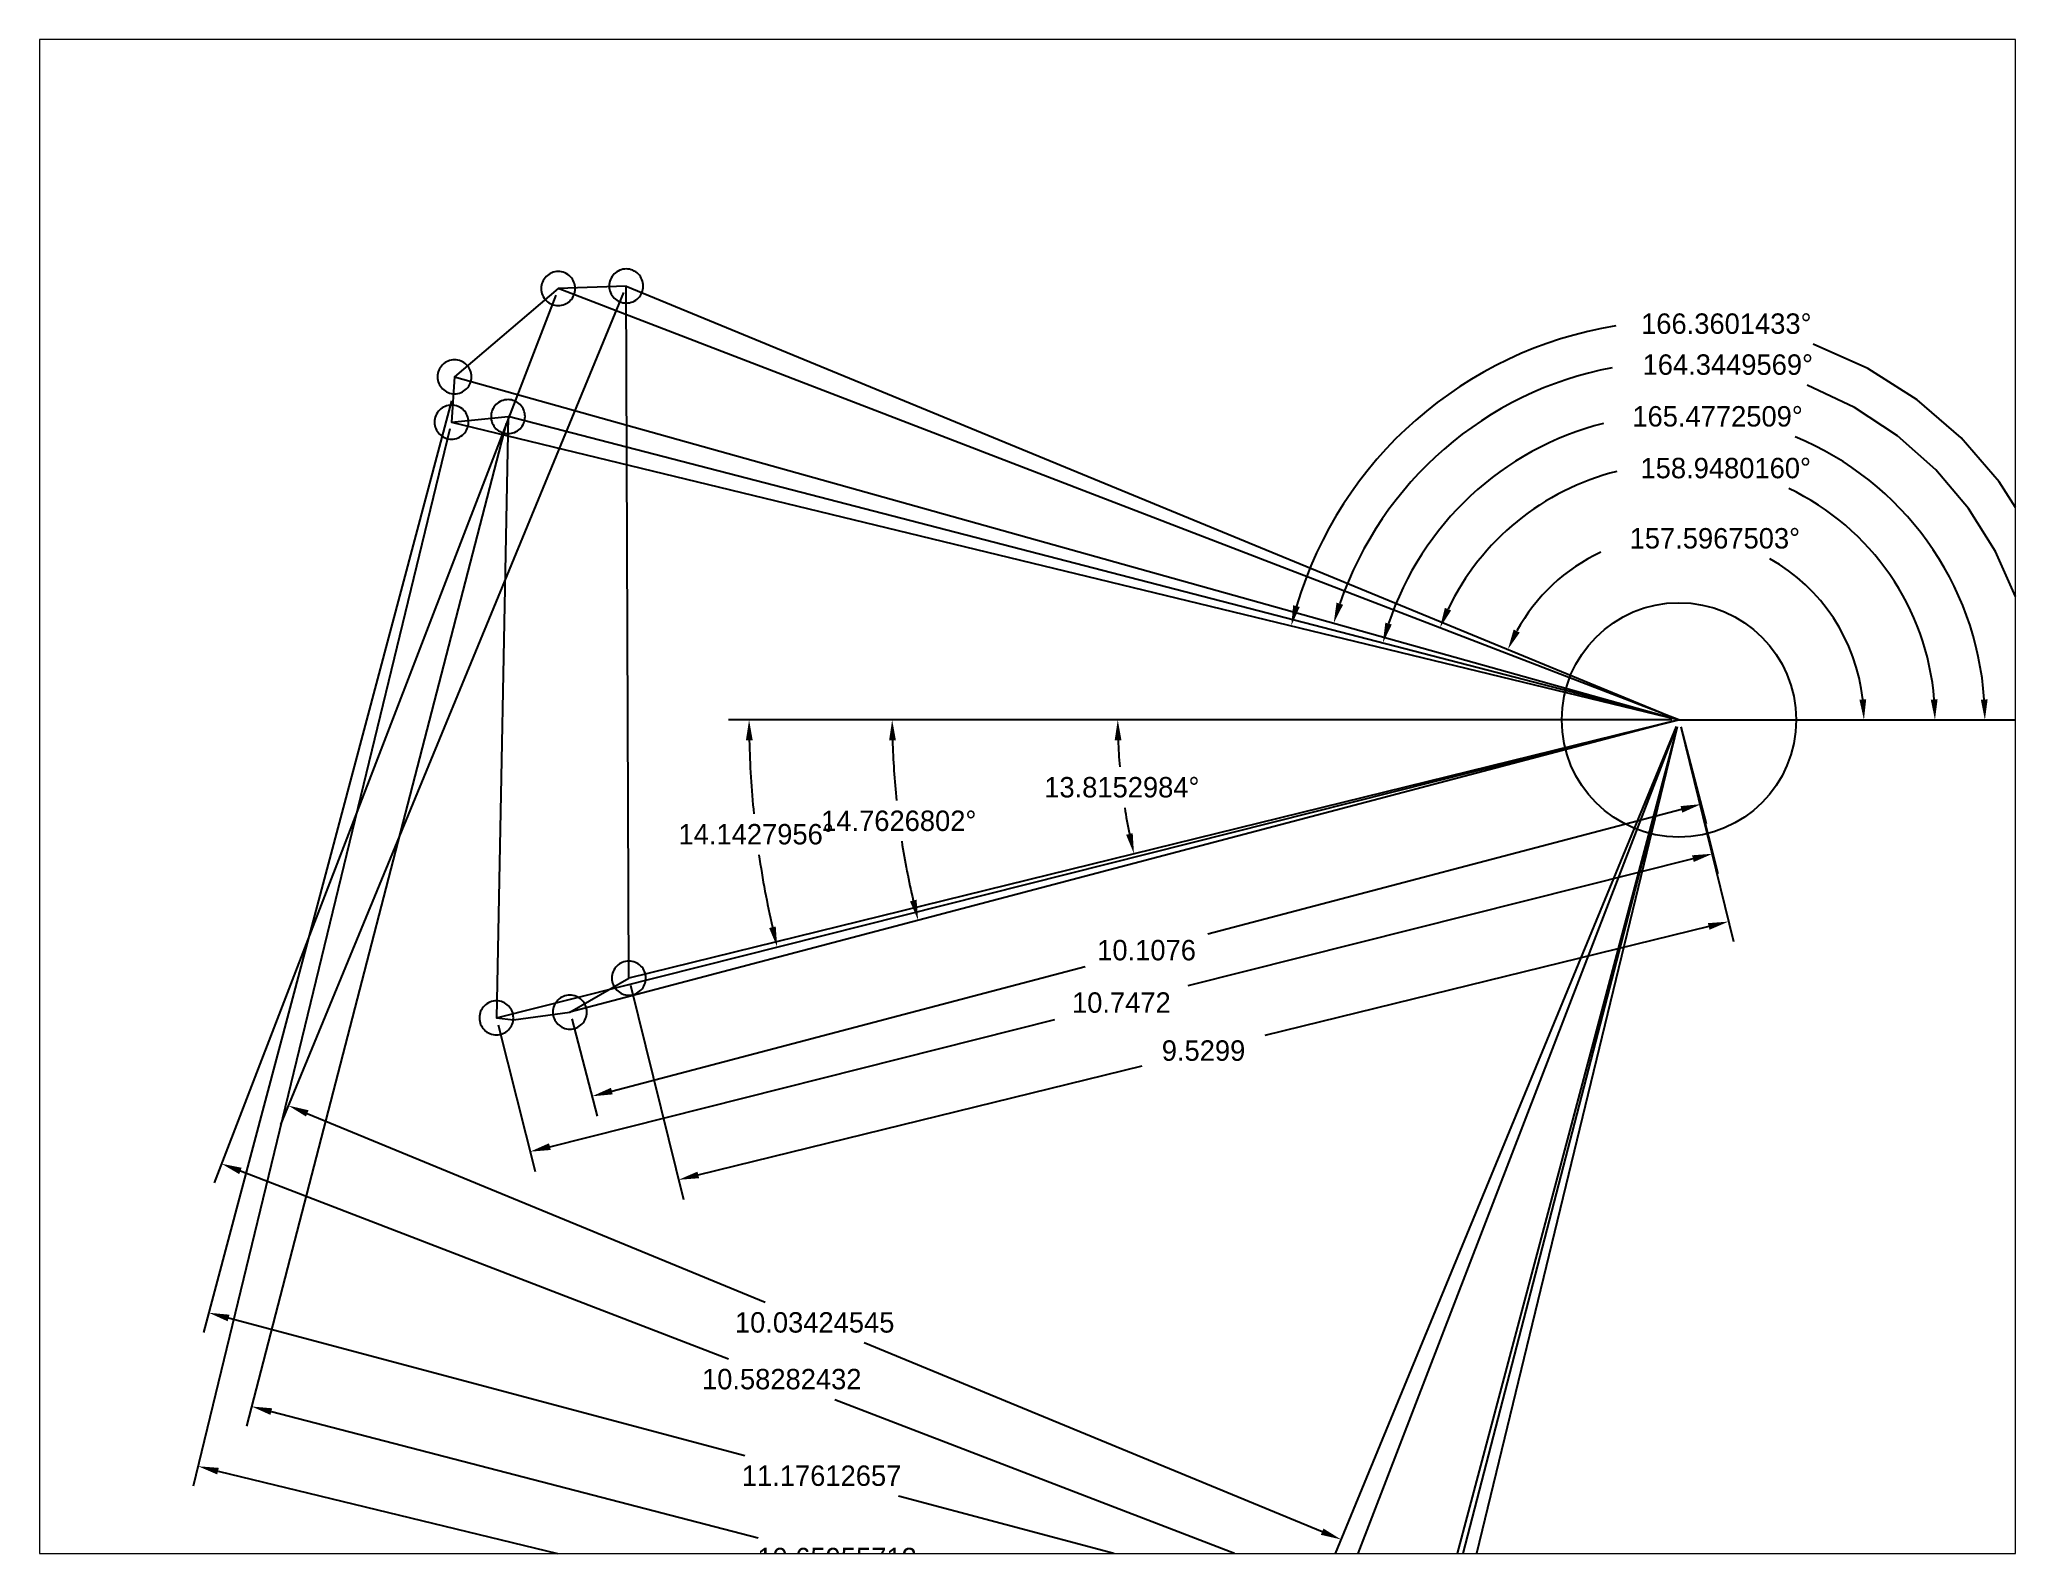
# Paper-space layout 'Layout1 (2)' of a CAD drawing. Extents: x 0 to 10.6, y 0 to 8.1.
# The model-space entities are those that its viewports show. They can reach past a viewport. Long polylines and large blocks are cut down to what shows.
import ezdxf

# ---------------------------------------------------------------- set-up
doc = ezdxf.new("R2010")
doc.units = 0
doc.header["$MEASUREMENT"] = 0
doc.layers.get('0').update_dxf_attribs({"linetype": 'CONTINUOUS'})
doc.layers.get('Defpoints').update_dxf_attribs({"linetype": 'CONTINUOUS'})
doc.layers.add('STRIPE-WHITE', color=7, linetype='CONTINUOUS')
doc.dimstyles.get("Standard").update_dxf_attribs({"dimtxt": 0.18, "dimasz": 0.18, "dimexe": 0.18, "dimexo": 0.0625, "dimgap": 0.09, "dimtad": 0, "dimtih": 1, "dimtoh": 1, "dimdec": 4, "dimzin": 0, "dimdsep": 46, "dimtxsty": 'Standard', "dimcen": 0.09, "dimadec": 0, "dimazin": 0, "dimtfac": 1, "dimtdec": 4, "dimtofl": 0, "dimtmove": 2, "dimatfit": 3, "dimfxl": 1, "dimtolj": 1, "dimtzin": 0, "dimarcsym": 0})

# ---------------------------------------------------------------- blocks, each defined once
blk = doc.blocks.new('*D72')
at = {"color": 0, "lineweight": -2, "transparency": 16777216}
for p, q in [((-14.746, -15.967), (-14.521, -16.823)), ((-14.741, -16.695), (-18.914, -17.794)), ((-24.167, -19.178), (-19.994, -18.079)), ((-24.52, -18.542), (-24.295, -19.398))]:
    blk.add_line(p, q, dxfattribs=at)
at = {"color": 0, "transparency": 16777216}
for points in [[(-14.748, -16.666), (-14.733, -16.724), (-14.567, -16.649)], [(-24.174, -19.149), (-24.159, -19.207), (-24.341, -19.224)]]:
    blk.add_solid(points, dxfattribs=at)
at = {"layer": 'Defpoints', "color": 0, "transparency": 16777216}
for p in [(-14.762, -15.906), (-14.567, -16.649), (-24.536, -18.482)]:
    blk.add_point(p, dxfattribs=at)
at = {"color": 0, "transparency": 16777216, "insert": (-19.454, -17.937), "char_height": 0.18, "attachment_point": 5}
blk.add_mtext('\\A1;10.1076', dxfattribs=at)
blk = doc.blocks.new('*D73')
at = {"color": 0, "lineweight": -2, "transparency": 16777216}
for p, q in [((-14.747, -15.967), (-14.421, -17.26)), ((-14.64, -17.13), (-19.091, -18.251)), ((-25.169, -18.593), (-24.843, -19.886)), ((-24.712, -19.668), (-20.261, -18.546))]:
    blk.add_line(p, q, dxfattribs=at)
at = {"color": 0, "transparency": 16777216}
for points in [[(-14.647, -17.1), (-14.632, -17.159), (-14.465, -17.086)], [(-24.72, -19.638), (-24.705, -19.697), (-24.887, -19.712)]]:
    blk.add_solid(points, dxfattribs=at)
at = {"layer": 'Defpoints', "color": 0, "transparency": 16777216}
for p in [(-14.762, -15.906), (-14.465, -17.086), (-25.184, -18.532)]:
    blk.add_point(p, dxfattribs=at)
at = {"color": 0, "transparency": 16777216, "insert": (-19.676, -18.399), "char_height": 0.18, "attachment_point": 5}
blk.add_mtext('\\A1;10.7472', dxfattribs=at)
blk = doc.blocks.new('*D74')
at = {"color": 0, "lineweight": -2, "transparency": 16777216}
for p, q in [((-14.747, -15.967), (-14.282, -17.859)), ((-14.5, -17.727), (-18.412, -18.689)), ((-24.002, -18.243), (-23.536, -20.135)), ((-23.405, -19.917), (-19.492, -18.955))]:
    blk.add_line(p, q, dxfattribs=at)
at = {"color": 0, "transparency": 16777216}
for points in [[(-14.507, -17.698), (-14.493, -17.756), (-14.325, -17.684)], [(-23.412, -19.888), (-23.397, -19.946), (-23.579, -19.96)]]:
    blk.add_solid(points, dxfattribs=at)
at = {"layer": 'Defpoints', "color": 0, "transparency": 16777216}
for p in [(-14.762, -15.906), (-14.325, -17.684), (-24.017, -18.182)]:
    blk.add_point(p, dxfattribs=at)
at = {"color": 0, "transparency": 16777216, "insert": (-18.952, -18.822), "char_height": 0.18, "attachment_point": 5}
blk.add_mtext('\\A1;9.5299', dxfattribs=at)
blk = doc.blocks.new('*D80')
at = {"color": 0, "lineweight": -2, "transparency": 16777216}
for start, end in [(114.9707, 151.2679), (6.3288, 60.5222)]:
    blk.add_arc((-14.762, -15.906), 1.63, start, end, dxfattribs=at)
at = {"color": 0, "transparency": 16777216}
for points in [[(-16.165, -15.136), (-16.219, -15.11), (-16.27, -15.285)], [(-13.112, -15.725), (-13.172, -15.728), (-13.132, -15.906)]]:
    blk.add_solid(points, dxfattribs=at)
at = {"layer": 'Defpoints', "color": 0, "transparency": 16777216}
for p in [(-24.039, -12.082), (-13.771, -14.612), (-14.762, -15.906), (-14.762, -15.906), (-9.084, -15.906)]:
    blk.add_point(p, dxfattribs=at)
at = {"color": 0, "transparency": 16777216, "insert": (-14.446, -14.307), "char_height": 0.18, "attachment_point": 5}
blk.add_mtext('\\A1;157.5967503°', dxfattribs=at)
blk = doc.blocks.new('*D81')
at = {"color": 0, "lineweight": -2, "transparency": 16777216}
for start, end in [(104.0459, 154.377), (4.5711, 64.6104)]:
    blk.add_arc((-14.762, -15.906), 2.257, start, end, dxfattribs=at)
at = {"color": 0, "transparency": 16777216}
for points in [[(-16.77, -14.942), (-16.825, -14.919), (-16.869, -15.096)], [(-12.483, -15.725), (-12.543, -15.728), (-12.506, -15.906)]]:
    blk.add_solid(points, dxfattribs=at)
at = {"layer": 'Defpoints', "color": 0, "transparency": 16777216}
for p in [(-24.639, -12.105), (-13.404, -14.105), (-14.762, -15.906), (-14.762, -15.906), (-9.084, -15.906)]:
    blk.add_point(p, dxfattribs=at)
at = {"color": 0, "transparency": 16777216, "insert": (-14.35, -13.688), "char_height": 0.18, "attachment_point": 5}
blk.add_mtext('\\A1;158.9480160°', dxfattribs=at)
blk = doc.blocks.new('*D82')
at = {"color": 0, "lineweight": -2, "transparency": 16777216}
for start, end in [(104.2611, 161.6515), (3.8257, 67.7017)]:
    blk.add_arc((-14.762, -15.906), 2.696, start, end, dxfattribs=at)
at = {"color": 0, "transparency": 16777216}
for points in [[(-17.293, -15.066), (-17.35, -15.049), (-17.372, -15.23)], [(-12.042, -15.726), (-12.102, -15.728), (-12.066, -15.906)]]:
    blk.add_solid(points, dxfattribs=at)
at = {"layer": 'Defpoints', "color": 0, "transparency": 16777216}
for p in [(-25.081, -13.233), (-13.222, -13.694), (-14.762, -15.906), (-14.762, -15.906), (-9.084, -15.906)]:
    blk.add_point(p, dxfattribs=at)
at = {"color": 0, "transparency": 16777216, "insert": (-14.422, -13.232), "char_height": 0.18, "attachment_point": 5}
blk.add_mtext('\\A1;165.4772509°', dxfattribs=at)
blk = doc.blocks.new('*D84')
at = {"color": 0, "lineweight": -2, "transparency": 16777216}
for start, end in [(99.1217, 163.4268), (2.9333, 70.3448)]:
    blk.add_arc((-14.762, -15.906), 3.516, start, end, dxfattribs=at)
at = {"color": 0, "transparency": 16777216}
for points in [[(-18.104, -14.911), (-18.162, -14.896), (-18.179, -15.077)], [(-11.221, -15.726), (-11.281, -15.727), (-11.246, -15.906)]]:
    blk.add_solid(points, dxfattribs=at)
at = {"layer": 'Defpoints', "color": 0, "transparency": 16777216}
for p in [(-12.768, -13.01), (-25.579, -13.282), (-14.762, -15.906), (-14.762, -15.906), (-9.084, -15.906)]:
    blk.add_point(p, dxfattribs=at)
at = {"color": 0, "transparency": 16777216, "insert": (-14.345, -12.415), "char_height": 0.18, "attachment_point": 5}
blk.add_mtext('\\A1;166.3601433°', dxfattribs=at)
blk = doc.blocks.new('*D88')
at = {"color": 0, "lineweight": -2, "transparency": 16777216}
blk.add_line((-14.825, -15.906), (-21.876, -15.906), dxfattribs=at)
for start, end in [(181.4875, 185.8838), (188.884, 193.2751)]:
    blk.add_arc((-14.762, -15.906), 6.933, start, end, dxfattribs=at)
at = {"color": 0, "transparency": 16777216}
for points in [[(-21.723, -16.087), (-21.663, -16.086), (-21.696, -15.906)], [(-21.481, -17.491), (-21.539, -17.506), (-21.467, -17.673)]]:
    blk.add_solid(points, dxfattribs=at)
at = {"layer": 'Defpoints', "color": 0, "transparency": 16777216}
for p in [(-14.762, -15.906), (-14.762, -15.906), (-9.084, -15.906), (-21.67, -16.501), (-24.536, -18.482)]:
    blk.add_point(p, dxfattribs=at)
at = {"color": 0, "transparency": 16777216, "insert": (-21.638, -16.797), "char_height": 0.18, "attachment_point": 5}
blk.add_mtext('\\A1;14.7626802°', dxfattribs=at)
blk = doc.blocks.new('*D89')
at = {"color": 0, "lineweight": -2, "transparency": 16777216}
blk.add_line((-14.825, -15.906), (-23.137, -15.906), dxfattribs=at)
for start, end in [(181.2585, 185.8049), (188.3414, 192.8843)]:
    blk.add_arc((-14.762, -15.906), 8.195, start, end, dxfattribs=at)
at = {"color": 0, "transparency": 16777216}
for points in [[(-22.985, -16.087), (-22.925, -16.086), (-22.957, -15.906)], [(-22.722, -17.727), (-22.78, -17.741), (-22.709, -17.909)]]:
    blk.add_solid(points, dxfattribs=at)
at = {"layer": 'Defpoints', "color": 0, "transparency": 16777216}
for p in [(-14.762, -15.906), (-14.762, -15.906), (-9.084, -15.906), (-22.929, -16.58), (-25.184, -18.532)]:
    blk.add_point(p, dxfattribs=at)
at = {"color": 0, "transparency": 16777216, "insert": (-22.895, -16.915), "char_height": 0.18, "attachment_point": 5}
blk.add_mtext('\\A1;14.1427956°', dxfattribs=at)
blk = doc.blocks.new('*D90')
at = {"color": 0, "lineweight": -2, "transparency": 16777216}
blk.add_line((-14.825, -15.906), (-19.888, -15.906), dxfattribs=at)
for start, end in [(182.0854, 184.8113), (189.0133, 191.7299)]:
    blk.add_arc((-14.762, -15.906), 4.946, start, end, dxfattribs=at)
at = {"color": 0, "transparency": 16777216}
for points in [[(-19.735, -16.087), (-19.675, -16.086), (-19.708, -15.906)], [(-19.576, -16.905), (-19.634, -16.919), (-19.565, -17.087)]]:
    blk.add_solid(points, dxfattribs=at)
at = {"layer": 'Defpoints', "color": 0, "transparency": 16777216}
for p in [(-14.762, -15.906), (-14.762, -15.906), (-9.084, -15.906), (-19.692, -16.304), (-24.017, -18.182)]:
    blk.add_point(p, dxfattribs=at)
at = {"color": 0, "transparency": 16777216, "insert": (-19.672, -16.501), "char_height": 0.18, "attachment_point": 5}
blk.add_mtext('\\A1;13.8152984°', dxfattribs=at)
blk = doc.blocks.new('*D96')
at = {"color": 0, "lineweight": -2, "transparency": 16777216}
for p, q in [((-24.063, -12.14), (-27.086, -19.472)), ((-14.786, -15.964), (-17.809, -23.297)), ((-26.851, -19.375), (-22.815, -21.038)), ((-17.907, -23.062), (-21.942, -21.398))]:
    blk.add_line(p, q, dxfattribs=at)
at = {"color": 0, "transparency": 16777216}
for points in [[(-26.839, -19.347), (-26.862, -19.402), (-27.017, -19.306)], [(-17.895, -23.034), (-17.918, -23.089), (-17.74, -23.13)]]:
    blk.add_solid(points, dxfattribs=at)
at = {"layer": 'Defpoints', "color": 0, "transparency": 16777216}
for p in [(-24.039, -12.082), (-14.762, -15.906), (-17.74, -23.13)]:
    blk.add_point(p, dxfattribs=at)
at = {"color": 0, "transparency": 16777216, "insert": (-22.379, -21.218), "char_height": 0.18, "attachment_point": 5}
blk.add_mtext('\\A1;10.03424545', dxfattribs=at)
blk = doc.blocks.new('*D97')
at = {"color": 0, "lineweight": -2, "transparency": 16777216}
for p, q in [((-24.661, -12.163), (-27.672, -19.986)), ((-14.785, -15.965), (-17.796, -23.787)), ((-27.439, -19.882), (-23.137, -21.538)), ((-17.899, -23.554), (-22.202, -21.898))]:
    blk.add_line(p, q, dxfattribs=at)
at = {"color": 0, "transparency": 16777216}
for points in [[(-27.429, -19.854), (-27.45, -19.91), (-27.607, -19.818)], [(-17.888, -23.526), (-17.91, -23.582), (-17.731, -23.619)]]:
    blk.add_solid(points, dxfattribs=at)
at = {"layer": 'Defpoints', "color": 0, "transparency": 16777216}
for p in [(-24.639, -12.105), (-14.762, -15.906), (-17.731, -23.619)]:
    blk.add_point(p, dxfattribs=at)
at = {"color": 0, "transparency": 16777216, "insert": (-22.669, -21.718), "char_height": 0.18, "attachment_point": 5}
blk.add_mtext('\\A1;10.58282432', dxfattribs=at)
blk = doc.blocks.new('*D98')
at = {"color": 0, "lineweight": -2, "transparency": 16777216}
for p, q in [((-25.579, -13.093), (-27.764, -21.306)), ((-14.778, -15.967), (-16.964, -24.18)), ((-27.544, -21.178), (-22.994, -22.389)), ((-17.092, -23.96), (-21.641, -22.749))]:
    blk.add_line(p, q, dxfattribs=at)
at = {"color": 0, "transparency": 16777216}
for points in [[(-27.536, -21.149), (-27.552, -21.207), (-27.718, -21.132)], [(-17.084, -23.931), (-17.099, -23.989), (-16.918, -24.006)]]:
    blk.add_solid(points, dxfattribs=at)
at = {"layer": 'Defpoints', "color": 0, "transparency": 16777216}
for p in [(-25.563, -13.033), (-14.762, -15.906), (-16.918, -24.006)]:
    blk.add_point(p, dxfattribs=at)
at = {"color": 0, "transparency": 16777216, "insert": (-22.318, -22.569), "char_height": 0.18, "attachment_point": 5}
blk.add_mtext('\\A1;11.17612657', dxfattribs=at)
blk = doc.blocks.new('*D99')
at = {"color": 0, "lineweight": -2, "transparency": 16777216}
for p, q in [((-25.097, -13.294), (-27.387, -22.132)), ((-14.778, -15.967), (-17.068, -24.805)), ((-27.167, -22.003), (-22.877, -23.115)), ((-17.197, -24.586), (-21.487, -23.475))]:
    blk.add_line(p, q, dxfattribs=at)
at = {"color": 0, "transparency": 16777216}
for points in [[(-27.16, -21.974), (-27.175, -22.032), (-27.341, -21.958)], [(-17.189, -24.557), (-17.204, -24.615), (-17.022, -24.631)]]:
    blk.add_solid(points, dxfattribs=at)
at = {"layer": 'Defpoints', "color": 0, "transparency": 16777216}
for p in [(-25.081, -13.233), (-14.762, -15.906), (-17.022, -24.631)]:
    blk.add_point(p, dxfattribs=at)
at = {"color": 0, "transparency": 16777216, "insert": (-22.182, -23.295), "char_height": 0.18, "attachment_point": 5}
blk.add_mtext('\\A1;10.65955712', dxfattribs=at)
blk = doc.blocks.new('*D100')
at = {"color": 0, "lineweight": -2, "transparency": 16777216}
for p, q in [((-25.594, -13.342), (-27.855, -22.66)), ((-14.777, -15.967), (-17.038, -25.285)), ((-27.637, -22.528), (-23.146, -23.618)), ((-17.171, -25.068), (-21.662, -23.978))]:
    blk.add_line(p, q, dxfattribs=at)
at = {"color": 0, "transparency": 16777216}
for points in [[(-27.63, -22.499), (-27.644, -22.557), (-27.812, -22.485)], [(-17.164, -25.039), (-17.178, -25.097), (-16.996, -25.11)]]:
    blk.add_solid(points, dxfattribs=at)
at = {"layer": 'Defpoints', "color": 0, "transparency": 16777216}
for p in [(-25.579, -13.282), (-14.762, -15.906), (-16.996, -25.11)]:
    blk.add_point(p, dxfattribs=at)
at = {"color": 0, "transparency": 16777216, "insert": (-22.404, -23.798), "char_height": 0.18, "attachment_point": 5}
blk.add_mtext('\\A1;11.13054336', dxfattribs=at)
blk = doc.blocks.new('*D103')
at = {"color": 0, "lineweight": -2, "transparency": 16777216}
for start, end in [(100.7573, 161.0803), (3.2647, 69.0209)]:
    blk.add_arc((-14.762, -15.906), 3.159, start, end, dxfattribs=at)
at = {"color": 0, "transparency": 16777216}
for points in [[(-17.722, -14.891), (-17.78, -14.873), (-17.805, -15.054)], [(-11.578, -15.726), (-11.638, -15.727), (-11.603, -15.906)]]:
    blk.add_solid(points, dxfattribs=at)
at = {"layer": 'Defpoints', "color": 0, "transparency": 16777216}
for p in [(-25.553, -12.883), (-12.94, -13.325), (-14.762, -15.906), (-14.762, -15.906), (-9.084, -15.906)]:
    blk.add_point(p, dxfattribs=at)
at = {"color": 0, "transparency": 16777216, "insert": (-14.332, -12.776), "char_height": 0.18, "attachment_point": 5}
blk.add_mtext('\\A1;164.3449569°', dxfattribs=at)

msp = doc.modelspace()

# ---------------------------------------------------------------- linework, layer by layer
for p, q in [((-14.7623283, -15.90649037), (-24.63880093, -12.10498292)), ((-24.03923324, -12.0822105), (-14.7623283, -15.90649037)), ((-25.55278623, -12.88256306), (-14.7623283, -15.90649037)), ((-14.7623283, -15.90649037), (-25.08129287, -13.2334531)), ((-25.57895909, -13.28170587), (-14.7623283, -15.90649037)), ((-25.18380687, -18.53246158), (-14.7623283, -15.90649037)), ((-14.7623283, -15.90649037), (-24.53623993, -18.4820597)), ((-14.7623283, -15.90649037), (-24.01656196, -18.18216837)), ((-14.7623283, -15.90649037), (-9.08358818, -15.90649037))]:
    msp.add_line(p, q)
msp.add_circle((-14.7623283, -15.90649037), 1.03288292)
at = {"layer": 'STRIPE-WHITE'}
for points in [[(-24.63880093, -11.95498292, 0.4142135624), (-24.78880093, -12.10498292, 0.4142135624), (-24.63880093, -12.25498292, 0.4142135624), (-24.48880093, -12.10498292, 0.4142135624)], [(-24.03923324, -11.9322105, 0.4142135624), (-24.18923324, -12.0822105, 0.4142135624), (-24.03923324, -12.2322105, 0.4142135624), (-23.88923324, -12.0822105, 0.4142135624)], [(-25.55278623, -12.73256306, 0.4142135624), (-25.70278623, -12.88256306, 0.4142135624), (-25.55278623, -13.03256306, 0.4142135624), (-25.40278623, -12.88256306, 0.4142135624)], [(-25.57895909, -13.13170587, 0.4142135624), (-25.72895909, -13.28170587, 0.4142135624), (-25.57895909, -13.43170587, 0.4142135624), (-25.42895909, -13.28170587, 0.4142135624)], [(-25.08129287, -13.0834531, 0.4142135624), (-25.23129287, -13.2334531, 0.4142135624), (-25.08129287, -13.3834531, 0.4142135624), (-24.93129287, -13.2334531, 0.4142135624)], [(-24.01656196, -18.03216837, 0.4142135624), (-24.16656196, -18.18216837, 0.4142135624), (-24.01656196, -18.33216837, 0.4142135624), (-23.86656196, -18.18216837, 0.4142135624)], [(-25.18380687, -18.38246158, 0.4142135624), (-25.33380687, -18.53246158, 0.4142135624), (-25.18380687, -18.68246158, 0.4142135624), (-25.03380687, -18.53246158, 0.4142135624)], [(-24.53623993, -18.3320597, 0.4142135624), (-24.68623993, -18.4820597, 0.4142135624), (-24.53623993, -18.6320597, 0.4142135624), (-24.38623993, -18.4820597, 0.4142135624)]]:
    msp.add_lwpolyline(points, format="xyb", close=True, dxfattribs=at)
msp.add_lwpolyline([(-25.03156314, -18.55028663), (-24.53623993, -18.4820597), (-24.01656196, -18.18216837), (-24.03923324, -12.0822105), (-24.63880093, -12.10498292), (-25.55278623, -12.88256306), (-25.57895909, -13.28170587), (-25.08129287, -13.2334531), (-25.18380687, -18.53246158)], close=True, dxfattribs=at)

# ---------------------------------------------------------------- dimensions: what is measured, and where the dimension line sits
for p1, p2, distance, override, picture, middle in [((-24.6388009286, -12.104982919), (-14.7623282953, -15.9064903718), -8.2641478941, {"dimdec": 8, "dimadec": 7, "dimtdec": 8, "dimtmove": 0}, '*D97', (-22.6691691035, -21.7182931468)), ((-24.0392332367, -12.0822105041), (-14.7623282953, -15.9064903718), -7.8135747216, {"dimdec": 8, "dimadec": 7, "dimtdec": 8, "dimtmove": 0}, '*D96', (-22.3787123548, -21.2181910635)), ((-25.5626221294, -13.0325630584), (-14.7623282953, -15.9064903718), -8.3813053232, {"dimdec": 8, "dimadec": 7, "dimtdec": 8, "dimtmove": 0}, '*D98', (-22.3177176516, -22.5689840394)), ((-25.0812928663, -13.2334531035), (-14.7623282953, -15.9064903718), -9.0127230138, {"dimdec": 8, "dimadec": 7, "dimtdec": 8, "dimtmove": 0}, '*D99', (-22.1818805093, -23.2947215932)), ((-25.5789590907, -13.2817058665), (-14.7623282953, -15.9064903718), -9.4707118782, {"dimdec": 8, "dimadec": 7, "dimtdec": 8, "dimtmove": 0}, '*D100', (-22.4040097552, -23.7977093404)), ((-25.18380687, -18.53246158), (-14.7623283, -15.90649037), -1.21590135, {"dimtmove": 0}, '*D73', (-19.67597502, -18.3985231)), ((-24.53623993, -18.4820597), (-14.7623283, -15.90649037), -0.76759357, {"dimtmove": 0}, '*D72', (-19.45368902, -17.93653001)), ((-24.01656196, -18.18216837), (-14.7623283, -15.90649037), -1.83085053, {"dimtmove": 0}, '*D74', (-18.95225129, -18.82221441))]:
    dim = msp.add_aligned_dim(p1=p1, p2=p2, distance=distance, dimstyle='Standard', override=override)
    dim.commit()
    dim.dimension.update_dxf_attribs({"geometry": picture, "text_midpoint": middle})
for base, line1, line2, picture, middle in [((-13.4036050482, -14.1045378353), ((-14.7623282953, -15.9064903718), (-9.08358818, -15.9064903718)), ((-14.7623282953, -15.9064903718), (-24.6388009286, -12.104982919)), '*D81', (-14.3500519297, -13.6876641045)), ((-13.7705370504, -14.6124553715), ((-14.7623282953, -15.9064903718), (-9.08358818, -15.9064903718)), ((-24.0392332367, -12.0822105041), (-14.7623282953, -15.9064903718)), '*D80', (-14.4456049035, -14.3071584024)), ((-12.7683207139, -13.0102425599), ((-14.7623282953, -15.9064903718), (-9.08358818, -15.9064903718)), ((-25.5789590907, -13.2817058665), (-14.7623282953, -15.9064903718)), '*D84', (-14.3447708378, -12.4150775643)), ((-12.940285929, -13.3253358556), ((-14.7623282953, -15.9064903718), (-9.08358818, -15.9064903718)), ((-25.5527862276, -12.8825630584), (-14.7623282953, -15.9064903718)), '*D103', (-14.3320366368, -12.7764670316)), ((-13.2219516753, -13.6935526679), ((-14.7623282953, -15.9064903718), (-9.08358818, -15.9064903718)), ((-14.7623282953, -15.9064903718), (-25.0812928663, -13.2334531035)), '*D82', (-14.4215312492, -13.2318481927)), ((-22.92943324, -16.57999581), ((-14.7623283, -15.90649037), (-9.08358818, -15.90649037)), ((-25.18380687, -18.53246158), (-14.7623283, -15.90649037)), '*D89', (-22.89482288, -16.91532363)), ((-21.6700158325, -16.5012256343), ((-14.7623282953, -15.9064903718), (-9.08358818, -15.9064903718)), ((-14.7623282953, -15.9064903718), (-24.536239927, -18.4820596979)), '*D88', (-21.6381157988, -16.7972222898)), ((-19.6921051772, -16.3035724084), ((-14.7623282953, -15.9064903718), (-9.08358818, -15.9064903718)), ((-14.7623282953, -15.9064903718), (-24.0165619558, -18.1821683739)), '*D90', (-19.6721716455, -16.5013117953))]:
    dim = msp.add_angular_dim_2l(base=base, line1=line1, line2=line2, dimstyle='Standard', override={"dimdec": 8, "dimadec": 7, "dimtdec": 8, "dimtmove": 0})
    dim.commit()
    dim.dimension.update_dxf_attribs({"geometry": picture, "text_midpoint": middle})

psp = doc.layouts.new('Layout1 (2)')

# ---------------------------------------------------------------- viewports
at = {"layer": '0'}
psp.add_viewport(center=(5.282, 4.039), size=(10.541, 8.07725), view_center_point=(-20.50377825, -16.58223325), view_height=13.3440243403, dxfattribs=at)

doc.saveas('drawing.dxf')
